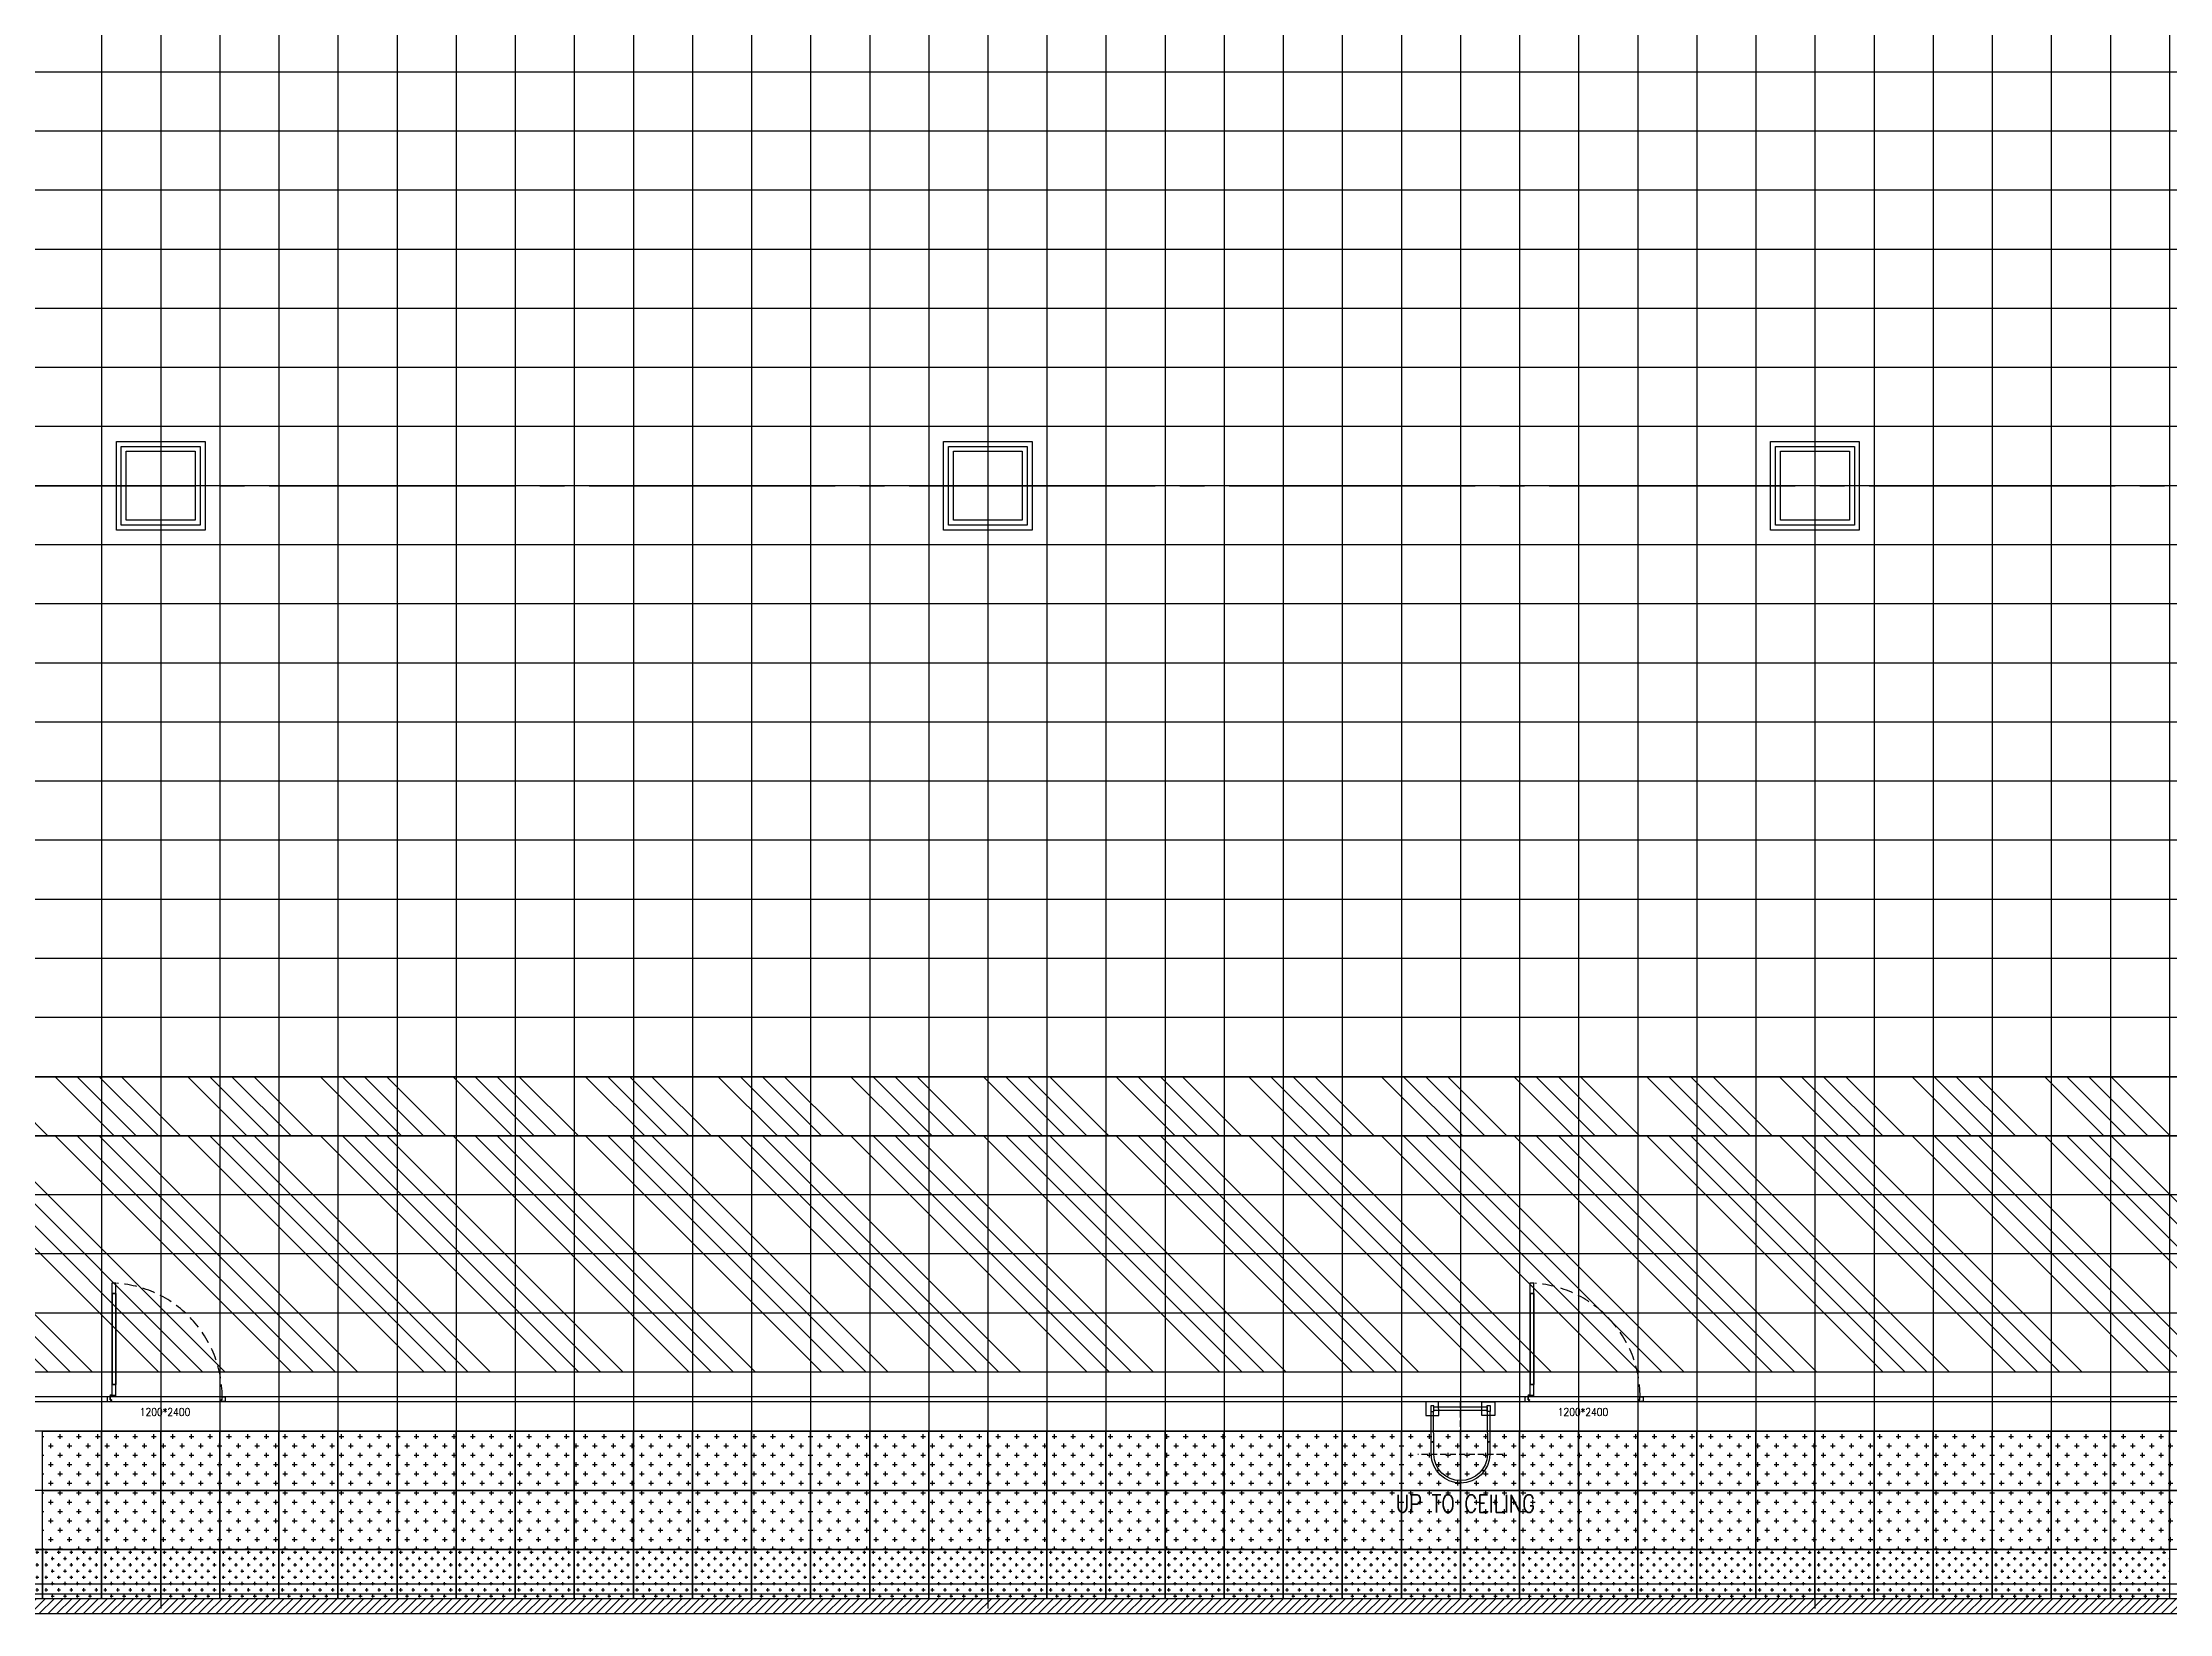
# Model space of a CAD drawing. Header units: millimetres. Extents: x -960 to 41501, y -1010 to 11880.
# Drawn here: x 19200 to 21360, y 1855 to 3450 of the extents above; entities that cross this region are included whole.
import ezdxf
from ezdxf.enums import TextEntityAlignment as Align

# ---------------------------------------------------------------- set-up
doc = ezdxf.new("R2010")
doc.units = ezdxf.units.MM
doc.header["$LTSCALE"] = 100
for name, pattern in [('188K-SM-03-F10-ARCH-PA-Y2257103$0$18P6-SM-03-C40-ARCH-PA-Y2211058$0$DASHED', [19.05, 12.7, -6.35]), ('188K-SM-03-F10-ARCH-PA-Y2257103$0$AP5A-SM-03-F20-ARCH-PA-Y2230801+Y2230803$0$ALL-PA-TXT-Y2221201$0$DASHED', [19.05, 12.7, -6.35]), ('X-S-FAB-L10$0$COL-CEN-LIN', [3.25, 2.5, -0.25, 0.25, -0.25])]:
    doc.linetypes.add(name, pattern=pattern)
for name, color, linetype in [('0-XREF', 7, 'Continuous'), ('188K-SM-03-F10-ARCH-PA-Y2257103$0$K-0-TXT-高度', 53, 'Continuous'), ('188K-SM-03-F10-ARCH-PA-Y2257103$0$K-Door', 53, 'Continuous'), ('188K-SM-03-F10-ARCH-PA-Y2257103$0$K-P-LAD-420', 53, 'Continuous'), ('188K-SM-03-F10-ARCH-PA-Y2257103$0$K-P1S-4.2-單抗', 53, 'Continuous'), ('188K-SM-03-F10-ARCH-PA-Y2257103$0$K-岩棉 2hr 7.5-非抗', 53, 'Continuous'), ('188K-SM-03-F10-ARCH-RF-Y2257103$0$K-RF-0.55', 191, 'Continuous'), ('188K-SM-03-F10-ARCH-RF-Y2257103$0$K-RF-0.55-AREA', 6, 'Continuous'), ('188K-SM-03-F10-ARCH-RF-Y2257103$0$K-RF-動線-1500', 5, 'Continuous'), ('188K-SM-03-F10-ARCH-RF-Y2257103$0$K-RF-動線-1500-預降', 14, 'Continuous'), ('188K-SM-03-F10-ARCH-RF-Y2257103$0$K-格柵-不定尺', 80, 'Continuous'), ('188K-SM-03-F10-ARCH-RF-Y2257103$0$K-格柵-整', 30, 'Continuous'), ('X-S-FAB-L10$0$0-DIM-TXT', 8, 'Continuous'), ('X-S-FAB-L10$0$BLOCK', 8, 'Continuous'), ('X-S-FAB-L10$0$CCL', 8, 'X-S-FAB-L10$0$COL-CEN-LIN'), ('X-S-FAB-L10$0$COL-S', 8, 'Continuous'), ('X-S-FAB-L10$0$WALL_188K_IN', 8, 'Continuous')]:
    doc.layers.add(name, color=color, linetype=linetype)
doc.styles.add('188K-SM-03-F10-ARCH-PA-Y2257103$0$18P2-XFDP10$0$AA-TXT', font='simplex.shx', dxfattribs={"width": 0.8, "bigfont": 'chineset.shx'})
doc.styles.add('188K-SM-03-F10-ARCH-PA-Y2257103$0$AP5A-SM-03-F20-ARCH-PA-Y2230801+Y2230803$0$ALL-PA-TXT-Y2221201$0$Standard', font='txt.shx', dxfattribs={"bigfont": 'chineset.shx'})
doc.styles.add('X-S-FAB-L10$0$CHINA', font='simplex.shx', dxfattribs={"width": 0.75, "bigfont": 'chineset.shx'})
doc.styles.add('X-S-FAB-L10$0$Standard', font='', dxfattribs={"width": 0.8})
doc.styles.add('X-S-FAB-L10$0$TG_NOTE_TEXT', font='simplex.shx', dxfattribs={"width": 0.75, "bigfont": 'chineset.shx'})
doc.styles.get('X-S-FAB-L10$0$Standard').set_extended_font_data('Microsoft JhengHei')

# ---------------------------------------------------------------- blocks, each defined once
blk = doc.blocks.new('X-S-FAB-L10$0$FAB2-L05')
at = {"layer": 'X-S-FAB-L10$0$CCL'}
for p, q in [((-6840, 11005), (-6840, 0)), ((-6000, 11005), (-6000, 0)), ((-5160, 11005), (-5160, 0)), ((-26880, 3720), (1210, 3720))]:
    blk.add_line(p, q, dxfattribs=at)
at = {"layer": 'X-S-FAB-L10$0$COL-S'}
for points in [[(-6875, 3755), (-6805, 3755), (-6805, 3685), (-6875, 3685)], [(-6035, 3755), (-5965, 3755), (-5965, 3685), (-6035, 3685)], [(-5195, 3755), (-5125, 3755), (-5125, 3685), (-5195, 3685)]]:
    blk.add_lwpolyline(points, close=True, dxfattribs=at)
blk = doc.blocks.new('X-S-FAB-L10')
at = {"layer": 'X-S-FAB-L10$0$WALL_188K_IN'}
h = blk.add_hatch(dxfattribs=at)
h.set_pattern_fill('LINE', color=256, scale=2, angle=45)
h.set_pattern_definition([(45, (24216.6165, 1855), (-4.490128, 4.490128), [])])
h.paths.add_polyline_path([(17075, 1855), (24315, 1855), (24315, 1870), (17075, 1870)])
at = {"layer": 'X-S-FAB-L10$0$COL-S'}
for p, q in [((19285, 3035), (19355, 3035)), ((19285, 2965), (19285, 3035)), ((19355, 3035), (19355, 2965)), ((20125, 3035), (20195, 3035)), ((20125, 2965), (20125, 3035)), ((20195, 3035), (20195, 2965)), ((20965, 3035), (21035, 3035)), ((20965, 2965), (20965, 3035)), ((21035, 3035), (21035, 2965)), ((19355, 2965), (19285, 2965)), ((20195, 2965), (20125, 2965)), ((21035, 2965), (20965, 2965))]:
    blk.add_line(p, q, dxfattribs=at)
at = {"layer": 'X-S-FAB-L10$0$WALL_188K_IN'}
blk.add_lwpolyline([(17075, 1855), (24315, 1855), (24315, 1870), (17075, 1870)], close=True, dxfattribs=at)
at = {"layer": 'X-S-FAB-L10$0$BLOCK'}
blk.add_blockref('X-S-FAB-L10$0$FAB2-L05', (26160, -720), dxfattribs=at)
at = {"style": 'X-S-FAB-L10$0$TG_NOTE_TEXT', "width": 0.5, "flags": 1}
for p in [(7463.3, 9020), (18268.3, 8649), (11197.8, 4800.2), (16485.8, 4800.2), (25420.3, 2635), (13360, 320, 0), (7463.3, -33.3)]:
    blk.add_attdef('WH', text='', height=20, dxfattribs=at).set_placement(p, align=Align.BOTTOM_LEFT)
at = {"width": 0.5}
for style, p in [('X-S-FAB-L10$0$TG_NOTE_TEXT', (7585, 9020)), ('X-S-FAB-L10$0$TG_NOTE_TEXT', (18390, 8649)), ('X-S-FAB-L10$0$TG_NOTE_TEXT', (11117.5, 4813.5)), ('X-S-FAB-L10$0$TG_NOTE_TEXT', (16607.5, 4813.5)), ('X-S-FAB-L10$0$TG_NOTE_TEXT', (25350, 2635)), ('X-S-FAB-L10$0$Standard', (13129.4, 325, 0)), ('X-S-FAB-L10$0$TG_NOTE_TEXT', (7585, -20))]:
    blk.add_attdef('DESC', text='', height=10, dxfattribs=dict(at, style=style)).set_placement(p, align=Align.BOTTOM_LEFT)
for tag, style, p in [('TYPE', 'X-S-FAB-L10$0$TG_NOTE_TEXT', (7619.3, 9020)), ('NO', 'X-S-FAB-L10$0$TG_NOTE_TEXT', (7650.1, 9020)), ('TYPE', 'X-S-FAB-L10$0$TG_NOTE_TEXT', (18424.2, 8649)), ('NO', 'X-S-FAB-L10$0$TG_NOTE_TEXT', (18455, 8649)), ('NO', 'X-S-FAB-L10$0$TG_NOTE_TEXT', (11088.6, 4813.5)), ('TYPE', 'X-S-FAB-L10$0$TG_NOTE_TEXT', (11151.8, 4813.5)), ('TYPE', 'X-S-FAB-L10$0$TG_NOTE_TEXT', (16641.8, 4813.5)), ('NO', 'X-S-FAB-L10$0$TG_NOTE_TEXT', (16672.6, 4813.5)), ('NO', 'X-S-FAB-L10$0$TG_NOTE_TEXT', (25313, 2635)), ('TYPE', 'X-S-FAB-L10$0$TG_NOTE_TEXT', (25350, 2635)), ('NO', 'X-S-FAB-L10$0$Standard', (13100, 320, 0)), ('TYPE', 'X-S-FAB-L10$0$Standard', (13129.4, 320, 0)), ('TYPE', 'X-S-FAB-L10$0$TG_NOTE_TEXT', (7619.3, -20)), ('NO', 'X-S-FAB-L10$0$TG_NOTE_TEXT', (7650.1, -20))]:
    blk.add_attdef(tag, text='', height=10, dxfattribs=dict(at, style=style)).set_placement(p, align=Align.BOTTOM_RIGHT)
at = {"style": 'X-S-FAB-L10$0$TG_NOTE_TEXT', "width": 0.5, "flags": 1}
for rotation, p in [(180, (43, 7480)), (180, (943, 7480)), (90, (24310, 3717.8)), (270, (17080, 1711.7))]:
    blk.add_attdef('WH', text='', height=20, rotation=rotation, dxfattribs=at).set_placement(p, align=Align.BOTTOM_LEFT)
at = {"width": 0.5}
for rotation, style, p in [(180, 'X-S-FAB-L10$0$Standard', (317.6, 7480)), (180, 'X-S-FAB-L10$0$Standard', (1217.6, 7480)), (90, 'X-S-FAB-L10$0$TG_NOTE_TEXT', (24310, 3647.5)), (270, 'X-S-FAB-L10$0$TG_NOTE_TEXT', (17080, 1605))]:
    blk.add_attdef('DESC', text='', height=10, rotation=rotation, dxfattribs=dict(at, style=style)).set_placement(p, align=Align.BOTTOM_LEFT)
for tag, rotation, style, p in [('TYPE', 180, 'X-S-FAB-L10$0$Standard', (317.6, 7480)), ('NO', 180, 'X-S-FAB-L10$0$Standard', (347, 7480)), ('TYPE', 180, 'X-S-FAB-L10$0$Standard', (1217.6, 7480)), ('NO', 180, 'X-S-FAB-L10$0$Standard', (1247, 7480)), ('TYPE', 90, 'X-S-FAB-L10$0$TG_NOTE_TEXT', (24310, 3647.5)), ('NO', 90, 'X-S-FAB-L10$0$TG_NOTE_TEXT', (24310, 3610.5)), ('TYPE', 270, 'X-S-FAB-L10$0$TG_NOTE_TEXT', (17080, 1605)), ('NO', 270, 'X-S-FAB-L10$0$TG_NOTE_TEXT', (17080, 1573))]:
    blk.add_attdef(tag, text='', height=10, rotation=rotation, dxfattribs=dict(at, style=style)).set_placement(p, align=Align.BOTTOM_RIGHT)
at = {"layer": 'X-S-FAB-L10$0$0-DIM-TXT', "style": 'X-S-FAB-L10$0$CHINA', "width": 0.75}
for p in [(667.4, 7855.1, -2689.4), (22627.4, 6728.8), (25644.7, 6728.8), (24778.8, 5569.1), (1118.3, 4980), (417.8, 4594.6), (23874.8, 4355), (22927.4, 4330.1), (23749.9, 3901.4), (417.8, 3765.2), (1118.3, 3730), (417.8, 3115.8), (536.9, 2227.8), (16909, 1782.7), (888.4, 880.5), (16977.4, 750), (18878.8, 750), (25641.2, 553.2), (21364, 526.9)]:
    blk.add_attdef('HIG', text='', height=80, dxfattribs=at).set_placement(p, align=Align.MIDDLE_LEFT)
blk = doc.blocks.new('188K-SM-03-F10-ARCH-RF-Y2257103$0$格柵-60x60')
h = blk.add_hatch()
h.set_pattern_fill('CROSS', color=256, scale=1.5)
h.set_pattern_definition([(0, (-67309.572, -18158.226), (9.525, 9.525), [4.7625, -14.2875]), (90, (-67307.191, -18160.607), (-9.525, 9.525), [4.7625, -14.2875])])
h.paths.add_polyline_path([(0, 60), (60, 60), (60, 0), (0, 0)])
blk.add_lwpolyline([(0, 60), (60, 60), (60, 0), (0, 0)], close=True)
blk = doc.blocks.new('188K-SM-03-F10-ARCH-RF-Y2257103')
at = {"layer": '188K-SM-03-F10-ARCH-RF-Y2257103$0$K-RF-動線-1500'}
h = blk.add_hatch(dxfattribs=at)
h.set_pattern_fill('ANSI34', color=256, scale=5, angle=90)
h.paths.add_polyline_path([(23160, 2100), (16740.2, 2100), (16740.2, 2340), (23160, 2340)])
at = {"layer": '188K-SM-03-F10-ARCH-RF-Y2257103$0$K-RF-動線-1500-預降'}
h = blk.add_hatch(dxfattribs=at)
h.set_pattern_fill('ANSI34', color=256, scale=5, angle=90)
h.set_pattern_definition([(135, (60, 0), (-67.35192, -67.35192), []), (135, (60, 22.45), (-67.35192, -67.35192), []), (135, (60, 44.9), (-67.35192, -67.35192), []), (135, (60, 67.35), (-67.35192, -67.35192), [])])
h.paths.add_polyline_path([(23160, 2340), (16440, 2340), (16440, 2400), (23160, 2400)])
at = {"layer": '188K-SM-03-F10-ARCH-RF-Y2257103$0$K-格柵-不定尺'}
h = blk.add_hatch(dxfattribs=at)
h.set_pattern_fill('CROSS', color=256)
h.set_pattern_definition([(0, (17015.003, -7030.0395), (6.35, 6.35), [3.175, -9.525]), (90, (17016.5905, -7031.627), (-6.35, 6.35), [3.175, -9.525])])
h.paths.add_polyline_path([(19140, 1920), (19200, 1920), (19200, 1870), (19140, 1870)])
h = blk.add_hatch(dxfattribs=at)
h.set_pattern_fill('CROSS', color=256)
h.set_pattern_definition([(0, (17075.003, -7030.0495), (6.35, 6.35), [3.175, -9.525]), (90, (17076.591, -7031.637), (-6.35, 6.35), [3.175, -9.525])])
h.paths.add_polyline_path([(19200, 1920), (19260, 1920), (19260, 1870), (19200, 1870)])
h = blk.add_hatch(dxfattribs=at)
h.set_pattern_fill('CROSS', color=256)
h.set_pattern_definition([(0, (17135.003, -7030.0495), (6.35, 6.35), [3.175, -9.525]), (90, (17136.591, -7031.637), (-6.35, 6.35), [3.175, -9.525])])
h.paths.add_polyline_path([(19260, 1920), (19320, 1920), (19320, 1870), (19260, 1870)])
h = blk.add_hatch(dxfattribs=at)
h.set_pattern_fill('CROSS', color=256)
h.set_pattern_definition([(0, (17195.003, -7030.0495), (6.35, 6.35), [3.175, -9.525]), (90, (17196.591, -7031.637), (-6.35, 6.35), [3.175, -9.525])])
h.paths.add_polyline_path([(19320, 1920), (19380, 1920), (19380, 1870), (19320, 1870)])
h = blk.add_hatch(dxfattribs=at)
h.set_pattern_fill('CROSS', color=256)
h.set_pattern_definition([(0, (17255.003, -7030.0495), (6.35, 6.35), [3.175, -9.525]), (90, (17256.591, -7031.637), (-6.35, 6.35), [3.175, -9.525])])
h.paths.add_polyline_path([(19380, 1920), (19440, 1920), (19440, 1870), (19380, 1870)])
h = blk.add_hatch(dxfattribs=at)
h.set_pattern_fill('CROSS', color=256)
h.set_pattern_definition([(0, (17315.0036, -7030.0595), (6.35, 6.35), [3.175, -9.525]), (90, (17316.591, -7031.647), (-6.35, 6.35), [3.175, -9.525])])
h.paths.add_polyline_path([(19440, 1919.9), (19500, 1919.9), (19500, 1870), (19440, 1870)])
h = blk.add_hatch(dxfattribs=at)
h.set_pattern_fill('CROSS', color=256)
h.set_pattern_definition([(0, (17375.0036, -7030.0595), (6.35, 6.35), [3.175, -9.525]), (90, (17376.591, -7031.647), (-6.35, 6.35), [3.175, -9.525])])
h.paths.add_polyline_path([(19500, 1919.9), (19560, 1919.9), (19560, 1870), (19500, 1870)])
h = blk.add_hatch(dxfattribs=at)
h.set_pattern_fill('CROSS', color=256)
h.set_pattern_definition([(0, (17435.0036, -7030.0595), (6.35, 6.35), [3.175, -9.525]), (90, (17436.591, -7031.647), (-6.35, 6.35), [3.175, -9.525])])
h.paths.add_polyline_path([(19560, 1919.9), (19620, 1919.9), (19620, 1870), (19560, 1870)])
h = blk.add_hatch(dxfattribs=at)
h.set_pattern_fill('CROSS', color=256)
h.set_pattern_definition([(0, (17495.0036, -7030.0595), (6.35, 6.35), [3.175, -9.525]), (90, (17496.591, -7031.647), (-6.35, 6.35), [3.175, -9.525])])
h.paths.add_polyline_path([(19620, 1919.9), (19680, 1919.9), (19680, 1870), (19620, 1870)])
h = blk.add_hatch(dxfattribs=at)
h.set_pattern_fill('CROSS', color=256)
h.set_pattern_definition([(0, (17555, -7030.0595), (6.35, 6.35), [3.175, -9.525]), (90, (17556.5876, -7031.647), (-6.35, 6.35), [3.175, -9.525])])
h.paths.add_polyline_path([(19680, 1919.9), (19740, 1919.9), (19740, 1870), (19680, 1870)])
h = blk.add_hatch(dxfattribs=at)
h.set_pattern_fill('CROSS', color=256)
h.set_pattern_definition([(0, (17615, -7030.0595), (6.35, 6.35), [3.175, -9.525]), (90, (17616.5876, -7031.647), (-6.35, 6.35), [3.175, -9.525])])
h.paths.add_polyline_path([(19740, 1919.9), (19800, 1919.9), (19800, 1870), (19740, 1870)])
h = blk.add_hatch(dxfattribs=at)
h.set_pattern_fill('CROSS', color=256)
h.set_pattern_definition([(0, (17675, -7030.0595), (6.35, 6.35), [3.175, -9.525]), (90, (17676.5876, -7031.647), (-6.35, 6.35), [3.175, -9.525])])
h.paths.add_polyline_path([(19800, 1919.9), (19860, 1919.9), (19860, 1870), (19800, 1870)])
h = blk.add_hatch(dxfattribs=at)
h.set_pattern_fill('CROSS', color=256)
h.set_pattern_definition([(0, (17735, -7030.0595), (6.35, 6.35), [3.175, -9.525]), (90, (17736.5876, -7031.647), (-6.35, 6.35), [3.175, -9.525])])
h.paths.add_polyline_path([(19860, 1919.9), (19920, 1919.9), (19920, 1870), (19860, 1870)])
h = blk.add_hatch(dxfattribs=at)
h.set_pattern_fill('CROSS', color=256)
h.set_pattern_definition([(0, (17795.0004, -7030.0695), (6.35, 6.35), [3.175, -9.525]), (90, (17796.588, -7031.657), (-6.35, 6.35), [3.175, -9.525])])
h.paths.add_polyline_path([(19920, 1919.9), (19980, 1919.9), (19980, 1869.9), (19920, 1869.9)])
h = blk.add_hatch(dxfattribs=at)
h.set_pattern_fill('CROSS', color=256)
h.set_pattern_definition([(0, (17855.0004, -7030.0695), (6.35, 6.35), [3.175, -9.525]), (90, (17856.588, -7031.657), (-6.35, 6.35), [3.175, -9.525])])
h.paths.add_polyline_path([(19980, 1919.9), (20040, 1919.9), (20040, 1869.9), (19980, 1869.9)])
h = blk.add_hatch(dxfattribs=at)
h.set_pattern_fill('CROSS', color=256)
h.set_pattern_definition([(0, (17915.0004, -7030.0695), (6.35, 6.35), [3.175, -9.525]), (90, (17916.588, -7031.657), (-6.35, 6.35), [3.175, -9.525])])
h.paths.add_polyline_path([(20040, 1919.9), (20100, 1919.9), (20100, 1869.9), (20040, 1869.9)])
h = blk.add_hatch(dxfattribs=at)
h.set_pattern_fill('CROSS', color=256)
h.set_pattern_definition([(0, (17975.0004, -7030.0695), (6.35, 6.35), [3.175, -9.525]), (90, (17976.588, -7031.657), (-6.35, 6.35), [3.175, -9.525])])
h.paths.add_polyline_path([(20100, 1919.9), (20160, 1919.9), (20160, 1869.9), (20100, 1869.9)])
h = blk.add_hatch(dxfattribs=at)
h.set_pattern_fill('CROSS', color=256)
h.set_pattern_definition([(0, (18035.001, -7030.0794), (6.35, 6.35), [3.175, -9.525]), (90, (18036.588, -7031.667), (-6.35, 6.35), [3.175, -9.525])])
h.paths.add_polyline_path([(20160, 1919.9), (20220, 1919.9), (20220, 1869.9), (20160, 1869.9)])
h = blk.add_hatch(dxfattribs=at)
h.set_pattern_fill('CROSS', color=256)
h.set_pattern_definition([(0, (18095.001, -7030.0794), (6.35, 6.35), [3.175, -9.525]), (90, (18096.588, -7031.667), (-6.35, 6.35), [3.175, -9.525])])
h.paths.add_polyline_path([(20220, 1919.9), (20280, 1919.9), (20280, 1869.9), (20220, 1869.9)])
h = blk.add_hatch(dxfattribs=at)
h.set_pattern_fill('CROSS', color=256)
h.set_pattern_definition([(0, (18155.001, -7030.0794), (6.35, 6.35), [3.175, -9.525]), (90, (18156.588, -7031.667), (-6.35, 6.35), [3.175, -9.525])])
h.paths.add_polyline_path([(20280, 1919.9), (20340, 1919.9), (20340, 1869.9), (20280, 1869.9)])
h = blk.add_hatch(dxfattribs=at)
h.set_pattern_fill('CROSS', color=256)
h.set_pattern_definition([(0, (18215.001, -7030.0794), (6.35, 6.35), [3.175, -9.525]), (90, (18216.588, -7031.667), (-6.35, 6.35), [3.175, -9.525])])
h.paths.add_polyline_path([(20340, 1919.9), (20400, 1919.9), (20400, 1869.9), (20340, 1869.9)])
h = blk.add_hatch(dxfattribs=at)
h.set_pattern_fill('CROSS', color=256)
h.set_pattern_definition([(0, (18275.001, -7030.0894), (6.35, 6.35), [3.175, -9.525]), (90, (18276.5885, -7031.677), (-6.35, 6.35), [3.175, -9.525])])
h.paths.add_polyline_path([(20400, 1919.9), (20460, 1919.9), (20460, 1869.9), (20400, 1869.9)])
h = blk.add_hatch(dxfattribs=at)
h.set_pattern_fill('CROSS', color=256)
h.set_pattern_definition([(0, (18335.001, -7030.0894), (6.35, 6.35), [3.175, -9.525]), (90, (18336.5885, -7031.677), (-6.35, 6.35), [3.175, -9.525])])
h.paths.add_polyline_path([(20460, 1919.9), (20520, 1919.9), (20520, 1869.9), (20460, 1869.9)])
h = blk.add_hatch(dxfattribs=at)
h.set_pattern_fill('CROSS', color=256)
h.set_pattern_definition([(0, (18395.001, -7030.0894), (6.35, 6.35), [3.175, -9.525]), (90, (18396.5885, -7031.677), (-6.35, 6.35), [3.175, -9.525])])
h.paths.add_polyline_path([(20520, 1919.9), (20580, 1919.9), (20580, 1869.9), (20520, 1869.9)])
h = blk.add_hatch(dxfattribs=at)
h.set_pattern_fill('CROSS', color=256)
h.set_pattern_definition([(0, (18455.001, -7030.0894), (6.35, 6.35), [3.175, -9.525]), (90, (18456.5885, -7031.677), (-6.35, 6.35), [3.175, -9.525])])
h.paths.add_polyline_path([(20580, 1919.9), (20640, 1919.9), (20640, 1869.9), (20580, 1869.9)])
h = blk.add_hatch(dxfattribs=at)
h.set_pattern_fill('CROSS', color=256)
h.set_pattern_definition([(0, (18515.001, -7030.0994), (6.35, 6.35), [3.175, -9.525]), (90, (18516.589, -7031.687), (-6.35, 6.35), [3.175, -9.525])])
h.paths.add_polyline_path([(20640, 1919.9), (20700, 1919.9), (20700, 1869.9), (20640, 1869.9)])
h = blk.add_hatch(dxfattribs=at)
h.set_pattern_fill('CROSS', color=256)
h.set_pattern_definition([(0, (18575.001, -7030.0994), (6.35, 6.35), [3.175, -9.525]), (90, (18576.589, -7031.687), (-6.35, 6.35), [3.175, -9.525])])
h.paths.add_polyline_path([(20700, 1919.9), (20760, 1919.9), (20760, 1869.9), (20700, 1869.9)])
h = blk.add_hatch(dxfattribs=at)
h.set_pattern_fill('CROSS', color=256)
h.set_pattern_definition([(0, (18635.001, -7030.0994), (6.35, 6.35), [3.175, -9.525]), (90, (18636.589, -7031.687), (-6.35, 6.35), [3.175, -9.525])])
h.paths.add_polyline_path([(20760, 1919.9), (20820, 1919.9), (20820, 1869.9), (20760, 1869.9)])
h = blk.add_hatch(dxfattribs=at)
h.set_pattern_fill('CROSS', color=256)
h.set_pattern_definition([(0, (18695.001, -7030.0994), (6.35, 6.35), [3.175, -9.525]), (90, (18696.589, -7031.687), (-6.35, 6.35), [3.175, -9.525])])
h.paths.add_polyline_path([(20820, 1919.9), (20880, 1919.9), (20880, 1869.9), (20820, 1869.9)])
h = blk.add_hatch(dxfattribs=at)
h.set_pattern_fill('CROSS', color=256)
h.set_pattern_definition([(0, (18755.0016, -7030.1094), (6.35, 6.35), [3.175, -9.525]), (90, (18756.589, -7031.697), (-6.35, 6.35), [3.175, -9.525])])
h.paths.add_polyline_path([(20880, 1919.9), (20940, 1919.9), (20940, 1869.9), (20880, 1869.9)])
h = blk.add_hatch(dxfattribs=at)
h.set_pattern_fill('CROSS', color=256)
h.set_pattern_definition([(0, (18815.0016, -7030.1094), (6.35, 6.35), [3.175, -9.525]), (90, (18816.589, -7031.697), (-6.35, 6.35), [3.175, -9.525])])
h.paths.add_polyline_path([(20940, 1919.9), (21000, 1919.9), (21000, 1869.9), (20940, 1869.9)])
h = blk.add_hatch(dxfattribs=at)
h.set_pattern_fill('CROSS', color=256)
h.set_pattern_definition([(0, (18875.0016, -7030.1094), (6.35, 6.35), [3.175, -9.525]), (90, (18876.589, -7031.697), (-6.35, 6.35), [3.175, -9.525])])
h.paths.add_polyline_path([(21000, 1919.9), (21060, 1919.9), (21060, 1869.9), (21000, 1869.9)])
h = blk.add_hatch(dxfattribs=at)
h.set_pattern_fill('CROSS', color=256)
h.set_pattern_definition([(0, (18935.0016, -7030.1094), (6.35, 6.35), [3.175, -9.525]), (90, (18936.589, -7031.697), (-6.35, 6.35), [3.175, -9.525])])
h.paths.add_polyline_path([(21060, 1919.9), (21120, 1919.9), (21120, 1869.9), (21060, 1869.9)])
h = blk.add_hatch(dxfattribs=at)
h.set_pattern_fill('CROSS', color=256)
h.set_pattern_definition([(0, (18995.002, -7030.1194), (6.35, 6.35), [3.175, -9.525]), (90, (18996.5894, -7031.707), (-6.35, 6.35), [3.175, -9.525])])
h.paths.add_polyline_path([(21120, 1919.9), (21180, 1919.9), (21180, 1869.9), (21120, 1869.9)])
h = blk.add_hatch(dxfattribs=at)
h.set_pattern_fill('CROSS', color=256)
h.set_pattern_definition([(0, (19055.002, -7030.1194), (6.35, 6.35), [3.175, -9.525]), (90, (19056.5894, -7031.707), (-6.35, 6.35), [3.175, -9.525])])
h.paths.add_polyline_path([(21180, 1919.9), (21240, 1919.9), (21240, 1869.9), (21180, 1869.9)])
h = blk.add_hatch(dxfattribs=at)
h.set_pattern_fill('CROSS', color=256)
h.set_pattern_definition([(0, (19115.002, -7030.1194), (6.35, 6.35), [3.175, -9.525]), (90, (19116.5894, -7031.707), (-6.35, 6.35), [3.175, -9.525])])
h.paths.add_polyline_path([(21240, 1919.9), (21300, 1919.9), (21300, 1869.9), (21240, 1869.9)])
h = blk.add_hatch(dxfattribs=at)
h.set_pattern_fill('CROSS', color=256)
h.set_pattern_definition([(0, (19175.002, -7030.1194), (6.35, 6.35), [3.175, -9.525]), (90, (19176.5894, -7031.707), (-6.35, 6.35), [3.175, -9.525])])
h.paths.add_polyline_path([(21300, 1919.9), (21360, 1919.9), (21360, 1869.9), (21300, 1869.9)])
at = {"layer": '188K-SM-03-F10-ARCH-RF-Y2257103$0$K-RF-0.55'}
for p, q in [((19260, 8595), (19260, 1870)), ((19320, 8595), (19320, 1870)), ((19380, 7320), (19380, 1870)), ((19440, 7320), (19440, 1870)), ((19500, 7320), (19500, 1870)), ((19560, 7320), (19560, 1870)), ((19620, 7320), (19620, 1870)), ((19680, 7320), (19680, 1870)), ((19740, 7320), (19740, 1870)), ((19800, 7320), (19800, 1870)), ((19860, 7320), (19860, 1870)), ((19920, 7320), (19920, 1870)), ((19980, 7320), (19980, 1870)), ((20040, 7320), (20040, 1870)), ((20100, 7320), (20100, 1870)), ((20160, 7320), (20160, 1870)), ((20220, 7320), (20220, 1870)), ((20280, 7320), (20280, 1870)), ((20340, 7320), (20340, 1870)), ((20400, 7320), (20400, 1870)), ((20460, 7320), (20460, 1870)), ((20520, 7320), (20520, 1870)), ((20580, 7320), (20580, 1870)), ((20640, 7320), (20640, 1870)), ((20700, 7320), (20700, 1870)), ((20760, 7320), (20760, 1870)), ((20820, 7320), (20820, 1870)), ((20880, 7320), (20880, 1870)), ((20940, 7320), (20940, 1870)), ((21000, 7320), (21000, 1870)), ((21060, 7320), (21060, 1870)), ((21120, 7320), (21120, 1870)), ((21180, 7320), (21180, 1870)), ((21240, 7320), (21240, 1870)), ((21300, 7320), (21300, 1870)), ((21360, 5955), (21360, 1870)), ((24315, 3420), (1845, 3420)), ((24315, 3360), (1845, 3360)), ((24315, 3300), (1845, 3300)), ((24315, 3240), (1845, 3240)), ((24315, 3180), (1845, 3180)), ((24315, 3120), (1845, 3120)), ((24315, 3060), (1845, 3060)), ((24315, 3000), (1845, 3000)), ((24315, 2940), (1845, 2940)), ((24315, 2880), (1845, 2880)), ((24315, 2820), (1845, 2820)), ((24315, 2760), (1845, 2760)), ((24315, 2700), (1845, 2700)), ((24315, 2640), (1845, 2640)), ((24315, 2580), (1845, 2580)), ((24315, 2520), (1845, 2520)), ((24315, 2460), (1845, 2460)), ((24315, 2400), (1845, 2400)), ((24315, 2340), (1845, 2340)), ((24315, 2280), (1845, 2280)), ((24315, 2220), (1845, 2220)), ((24315, 2160), (1845, 2160)), ((24315, 2100), (1845, 2100)), ((24315, 2040), (17090, 2040)), ((24315, 1980), (17090, 1980)), ((24315, 1920), (17090, 1920))]:
    blk.add_line(p, q, dxfattribs=at)
at = {"layer": '188K-SM-03-F10-ARCH-RF-Y2257103$0$K-RF-0.55-AREA', "elevation": 0}
blk.add_lwpolyline([(19320, 8595), (19320, 7535), (19285, 7535), (19285, 7465), (19320, 7465), (19320, 7320), (21349.5, 7320), (21349.5, 5955), (24315, 5955), (24315, 5565), (23575, 5565), (23575, 5017.5), (23505, 5017.5), (23505, 4535), (23485, 4535), (23485, 3587.5), (24315, 3587.5), (24315, 1870), (17090, 1870), (17090, 2075), (16750, 2075)], dxfattribs=at)
at = {"layer": '188K-SM-03-F10-ARCH-RF-Y2257103$0$K-RF-0.55-AREA'}
for points in [[(19285, 3035), (19355, 3035), (19355, 2965), (19285, 2965)], [(20125, 3035), (20195, 3035), (20195, 2965), (20125, 2965)], [(20965, 3035), (21035, 3035), (21035, 2965), (20965, 2965)]]:
    blk.add_lwpolyline(points, close=True, dxfattribs=at)
at = {"layer": '188K-SM-03-F10-ARCH-RF-Y2257103$0$K-RF-動線-1500'}
blk.add_lwpolyline([(23160, 2100), (16740.2, 2100), (16740.2, 2340), (23160, 2340)], close=True, dxfattribs=at)
at = {"layer": '188K-SM-03-F10-ARCH-RF-Y2257103$0$K-RF-動線-1500-預降'}
blk.add_lwpolyline([(23160, 2340), (16440, 2340), (16440, 2400), (23160, 2400)], close=True, dxfattribs=at)
at = {"layer": '188K-SM-03-F10-ARCH-RF-Y2257103$0$K-格柵-不定尺'}
for points in [[(19140, 1920), (19200, 1920), (19200, 1870), (19140, 1870)], [(19200, 1920), (19260, 1920), (19260, 1870), (19200, 1870)], [(19260, 1920), (19320, 1920), (19320, 1870), (19260, 1870)], [(19320, 1920), (19380, 1920), (19380, 1870), (19320, 1870)], [(19380, 1920), (19440, 1920), (19440, 1870), (19380, 1870)], [(19440, 1919.9), (19500, 1919.9), (19500, 1870), (19440, 1870)], [(19500, 1919.9), (19560, 1919.9), (19560, 1870), (19500, 1870)], [(19560, 1919.9), (19620, 1919.9), (19620, 1870), (19560, 1870)], [(19620, 1919.9), (19680, 1919.9), (19680, 1870), (19620, 1870)], [(19680, 1919.9), (19740, 1919.9), (19740, 1870), (19680, 1870)], [(19740, 1919.9), (19800, 1919.9), (19800, 1870), (19740, 1870)], [(19800, 1919.9), (19860, 1919.9), (19860, 1870), (19800, 1870)], [(19860, 1919.9), (19920, 1919.9), (19920, 1870), (19860, 1870)], [(19920, 1919.9), (19980, 1919.9), (19980, 1869.9), (19920, 1869.9)], [(19980, 1919.9), (20040, 1919.9), (20040, 1869.9), (19980, 1869.9)], [(20040, 1919.9), (20100, 1919.9), (20100, 1869.9), (20040, 1869.9)], [(20100, 1919.9), (20160, 1919.9), (20160, 1869.9), (20100, 1869.9)], [(20160, 1919.9), (20220, 1919.9), (20220, 1869.9), (20160, 1869.9)], [(20220, 1919.9), (20280, 1919.9), (20280, 1869.9), (20220, 1869.9)], [(20280, 1919.9), (20340, 1919.9), (20340, 1869.9), (20280, 1869.9)], [(20340, 1919.9), (20400, 1919.9), (20400, 1869.9), (20340, 1869.9)], [(20400, 1919.9), (20460, 1919.9), (20460, 1869.9), (20400, 1869.9)], [(20460, 1919.9), (20520, 1919.9), (20520, 1869.9), (20460, 1869.9)], [(20520, 1919.9), (20580, 1919.9), (20580, 1869.9), (20520, 1869.9)], [(20580, 1919.9), (20640, 1919.9), (20640, 1869.9), (20580, 1869.9)], [(20640, 1919.9), (20700, 1919.9), (20700, 1869.9), (20640, 1869.9)], [(20700, 1919.9), (20760, 1919.9), (20760, 1869.9), (20700, 1869.9)], [(20760, 1919.9), (20820, 1919.9), (20820, 1869.9), (20760, 1869.9)], [(20820, 1919.9), (20880, 1919.9), (20880, 1869.9), (20820, 1869.9)], [(20880, 1919.9), (20940, 1919.9), (20940, 1869.9), (20880, 1869.9)], [(20940, 1919.9), (21000, 1919.9), (21000, 1869.9), (20940, 1869.9)], [(21000, 1919.9), (21060, 1919.9), (21060, 1869.9), (21000, 1869.9)], [(21060, 1919.9), (21120, 1919.9), (21120, 1869.9), (21060, 1869.9)], [(21120, 1919.9), (21180, 1919.9), (21180, 1869.9), (21120, 1869.9)], [(21180, 1919.9), (21240, 1919.9), (21240, 1869.9), (21180, 1869.9)], [(21240, 1919.9), (21300, 1919.9), (21300, 1869.9), (21240, 1869.9)], [(21300, 1919.9), (21360, 1919.9), (21360, 1869.9), (21300, 1869.9)]]:
    blk.add_lwpolyline(points, close=True, dxfattribs=at)
at = {"layer": '188K-SM-03-F10-ARCH-RF-Y2257103$0$K-格柵-整'}
for p in [(19200, 1980), (19260, 1980), (19320, 1980), (19380, 1980), (19440, 1980), (19500, 1980), (19560, 1980), (19620, 1980), (19680, 1980), (19740, 1980), (19800, 1980), (19860, 1980), (19920, 1980), (19980, 1980), (20040, 1980), (20100, 1980), (20160, 1980), (20220, 1980), (20280, 1980), (20340, 1980), (20400, 1980), (20460, 1980), (20520, 1980), (20580, 1980), (20640, 1980), (20700, 1980), (20760, 1980), (20820, 1980), (20880, 1980), (20940, 1980), (21000, 1980), (21060, 1980), (21120, 1980), (21180, 1980), (21240, 1980), (21300, 1980), (21360, 1980), (19200, 1920), (19260, 1920), (19320, 1920), (19380, 1920), (19440, 1920), (19500, 1920), (19560, 1920), (19620, 1920), (19680, 1920), (19740, 1920), (19800, 1920), (19860, 1920), (19920, 1920), (19980, 1920), (20040, 1920), (20100, 1920), (20160, 1920), (20220, 1920), (20280, 1920), (20340, 1920), (20400, 1920), (20460, 1920), (20520, 1920), (20580, 1920), (20640, 1920), (20700, 1920), (20760, 1920), (20820, 1920), (20880, 1920), (20940, 1920), (21000, 1920), (21060, 1920), (21120, 1920), (21180, 1920), (21240, 1920), (21300, 1920), (21360, 1920)]:
    blk.add_blockref('188K-SM-03-F10-ARCH-RF-Y2257103$0$格柵-60x60', p, dxfattribs=at)
blk = doc.blocks.new('188K-SM-03-F10-ARCH-PA-Y2257103$0$LAD-1')
at = {"linetype": '188K-SM-03-F10-ARCH-PA-Y2257103$0$18P6-SM-03-C40-ARCH-PA-Y2211058$0$DASHED', "ltscale": 0.005}
for points in [[(-77.4, -42.9), (-77.4, 43.5)], [(-106.5, 0), (-23.9, 0)]]:
    blk.add_lwpolyline(points, dxfattribs=at)
for points in [[(-33.8, -29.7), (-77.4, -29.7, -0.976777), (-77.4, 29.8), (-33.8, 29.8)], [(-33.8, -27.2), (-77.4, -27.2, -0.974646), (-77.4, 27.3), (-33.8, 27.3)]]:
    blk.add_lwpolyline(points, format="xyb")
for points in [[(-23.8, 22.2), (-23.8, 35.2), (-37.8, 35.2), (-37.8, 22.2)], [(-27.8, 27), (-27.8, 30), (-33.8, 30), (-33.8, 27)], [(-28.9, 27), (-28.9, -27), (-32.7, -27), (-32.7, 27)], [(-23.9, -21.8), (-23.9, -34.8), (-37.9, -34.8), (-37.9, -21.8)], [(-27.8, -27), (-27.8, -30), (-33.8, -30), (-33.8, -27)]]:
    blk.add_lwpolyline(points, close=True)
for centre in [(-93.7, 23.2), (-64.6, 28.5), (-105.2, 0), (-93.7, -22.5), (-64.6, -28.5)]:
    blk.add_circle(centre, 0.5)
blk = doc.blocks.new('188K-SM-03-F10-ARCH-PA-Y2257103$0$單開庫板門-1200x2400)圓型拉環鎖+輔助鎖)')
at = {"ltscale": 0.1}
for p, q in [((26008.6, -11403.6), (26004.5, -11403.6)), ((26004.5, -11403.6), (26004.5, -11414.1)), ((26008.6, -11414.1), (26008.6, -11403.6)), ((26004.5, -11414.1), (26004.5, -11415.3)), ((26004.5, -11414.1), (26008.6, -11414.1)), ((26004.5, -11415.4), (26004.6, -11415.5)), ((26008.6, -11414), (26004.6, -11414)), ((26004.6, -11414.3), (26004.6, -11414.2)), ((26004.6, -11415.3), (26004.6, -11414.5)), ((26004.7, -11414.1), (26006.5, -11414.1)), ((26005.1, -11414.4), (26004.7, -11414.4)), ((26004.7, -11414.5), (26005.1, -11414.5)), ((26004.7, -11414.5), (26004.7, -11506)), ((26004.7, -11506), (26004.7, -11414.5)), ((26004.7, -11414.5), (26004.7, -11414.5)), ((26004.7, -11415.4), (26004.7, -11415.3)), ((26005.2, -11414.4), (26005.2, -11414.4)), ((26006.5, -11414.1), (26006.6, -11414.1)), ((26006.6, -11414.1), (26006.6, -11414.1)), ((26006.6, -11414.1), (26008.4, -11414.1)), ((26008.4, -11414.4), (26008, -11414.4)), ((26008, -11414.4), (26008, -11414.4)), ((26008, -11414.5), (26008.4, -11414.5)), ((26008.4, -11506), (26008.4, -11414.5)), ((26008.4, -11414.5), (26008.4, -11414.5)), ((26008.4, -11414.5), (26008.4, -11506)), ((26008.4, -11415.3), (26008.4, -11415.4)), ((26008.5, -11414.2), (26008.5, -11414.3)), ((26008.5, -11414.5), (26008.5, -11415.3)), ((26008.5, -11415.5), (26008.6, -11415.4)), ((26008.6, -11415.3), (26008.6, -11414.1)), ((26008.6, -11506.4), (26004.5, -11506.4)), ((26004.5, -11506.4), (26004.5, -11518)), ((26004.7, -11506), (26004.7, -11506)), ((26008.4, -11506), (26008.4, -11506)), ((26008.6, -11518), (26008.6, -11506.4)), ((25999.5, -11519.7), (25999.5, -11523.2)), ((26002.5, -11519.1), (26000, -11519.1)), ((26000, -11523.7), (26002.4, -11523.7)), ((26002.4, -11523.7), (26004.1, -11522.6)), ((26002.9, -11518.5), (26002.6, -11518.5)), ((26002.6, -11518.5), (26002.6, -11521)), ((26002.6, -11521.9), (26002.6, -11519.3)), ((26002.6, -11521), (26002.9, -11521)), ((26003.4, -11521.9), (26002.6, -11521.9)), ((26002.9, -11521), (26002.9, -11518.5)), ((26003.3, -11522.2), (26003.3, -11522)), ((26003.3, -11522), (26003.4, -11522)), ((26004, -11522.2), (26003.3, -11522.2)), ((26008.3, -11517.5), (26003.6, -11517.5)), ((26003.6, -11517.5), (26003.6, -11517.7)), ((26003.6, -11517.7), (26008.3, -11517.7)), ((26004.1, -11521.9), (26003.9, -11521.9)), ((26003.9, -11522), (26004, -11522)), ((26004, -11522), (26004, -11522.2)), ((26004.2, -11522.4), (26004.2, -11521.9)), ((26004.5, -11518), (26008.6, -11518)), ((26008.3, -11517.7), (26008.3, -11517.5)), ((26114.8, -11521.9), (26115.1, -11521.9)), ((26114.8, -11522.4), (26114.8, -11521.9)), ((26114.9, -11522), (26114.9, -11522.2)), ((26115.1, -11522), (26114.9, -11522)), ((26114.9, -11522.2), (26115.7, -11522.2)), ((26116.6, -11523.7), (26114.9, -11522.6)), ((26115.5, -11521.9), (26116.3, -11521.9)), ((26115.7, -11522), (26115.5, -11522)), ((26115.7, -11522.2), (26115.7, -11522)), ((26116.3, -11521.9), (26116.3, -11519.3)), ((26116.5, -11519.1), (26119, -11519.1)), ((26119, -11523.7), (26116.6, -11523.7)), ((26119.5, -11519.7), (26119.5, -11523.2))]:
    blk.add_line(p, q, dxfattribs=at)
blk.add_lwpolyline([(26006.6, -11506.4), (26006.5, -11506.3), (26004.7, -11506.3, -0.414214), (26004.6, -11506.3), (26004.6, -11506.1, -0.414214), (26004.7, -11506.1), (26005.1, -11506.1, 0.414214), (26005.2, -11506.1), (26005.2, -11506, 0.414214), (26005.1, -11506), (26004.7, -11506, -0.414214), (26004.6, -11506), (26004.6, -11505.2, -0.414214), (26004.7, -11505.2), (26004.7, -11505.2, 0.414214), (26004.7, -11505.2), (26004.7, -11505, 0.72636), (26004.6, -11505), (26004.5, -11505.1, 0.158507), (26004.5, -11505.2), (26004.5, -11506.4, 0.414214), (26004.6, -11506.5), (26008.6, -11506.5, 0.414214), (26008.6, -11506.4), (26008.6, -11505.2, 0.158507), (26008.6, -11505.1), (26008.5, -11505, 0.72636), (26008.4, -11505), (26008.4, -11505.2, 0.414214), (26008.5, -11505.2, -0.414214), (26008.5, -11505.2), (26008.5, -11506, -0.414214), (26008.4, -11506), (26008, -11506, 0.414214), (26008, -11506), (26008, -11506.1, 0.414214), (26008, -11506.1), (26008.4, -11506.1, -0.414214), (26008.5, -11506.1), (26008.5, -11506.3, -0.414214), (26008.4, -11506.3), (26006.6, -11506.3)], format="xyb", close=True, dxfattribs=at)
for points in [[(25999.5, -11518.9), (25999.5, -11523.9)], [(26119.5, -11518.9), (26119.5, -11523.9)]]:
    blk.add_lwpolyline(points)
at = {"linetype": '188K-SM-03-F10-ARCH-PA-Y2257103$0$AP5A-SM-03-F20-ARCH-PA-Y2230801+Y2230803$0$ALL-PA-TXT-Y2221201$0$DASHED', "ltscale": 0.01}
blk.add_arc((26001.1, -11518.7), 115.3, 359.8531, 85.8135, dxfattribs=at)
at = {"ltscale": 0.1}
for centre, radius, start, end in [((26004.6, -11414.1), 0.0313, 90, 180), ((26004.6, -11415.3), 0.0313, 180, 216.0274), ((26004.7, -11414.2), 0.0313, 90, 180), ((26004.7, -11414.3), 0.0313, 180, 270), ((26004.7, -11414.5), 0.0313, 90, 180), ((26004.7, -11415.3), 0.0209, 180, 270), ((26004.7, -11415.4), 0.0313, 216.0274, 360), ((26004.7, -11415.3), 0.0209, 360, 90), ((26005.1, -11414.4), 0.0313, 270, 0), ((26005.1, -11414.4), 0.0313, 0, 90), ((26008, -11414.4), 0.0313, 90, 180), ((26008, -11414.4), 0.0313, 180, 270), ((26008.4, -11414.2), 0.0313, 360, 90), ((26008.4, -11414.3), 0.0313, 270, 0), ((26008.4, -11414.5), 0.0313, 0, 90), ((26008.5, -11415.3), 0.0209, 90, 180), ((26008.5, -11415.4), 0.0313, 180, 323.9726), ((26008.5, -11415.3), 0.0209, 270, 360), ((26008.6, -11414.1), 0.0313, 360, 90), ((26008.6, -11415.3), 0.0313, 323.9726, 360)]:
    blk.add_arc(centre, radius, start, end, dxfattribs=at)
for centre, major_axis, start_param, end_param in [((26000, -11519.7), (0.369, -0.369), 2.356194, 3.926991), ((26000, -11523.2), (-0.369, -0.369), 5.497787, 7.068583), ((26002.5, -11519.3), (0.111, -0.111), 7.068583, 8.63938), ((26003.4, -11521.9), (-0.0369, -0.0369), 0.785398, 3.926991), ((26003.9, -11521.9), (-0.0369, -0.0369), 3.926991, 7.068583), ((26004.1, -11521.9), (0.0369, -0.0369), 7.068583, 8.63938), ((26003.9, -11522.4), (0.221, -0.221), 6.162283, 7.068583), ((26114.8, -11521.9), (-0.0369, -0.0369), -2.356194, -0.785398), ((26115.1, -11522.4), (-0.221, -0.221), -0.785398, 0.120903), ((26115.1, -11521.9), (0.0369, -0.0369), -0.785398, 2.356194), ((26115.5, -11521.9), (0.0369, -0.0369), 2.356194, 5.497787), ((26116.5, -11519.3), (-0.111, -0.111), -2.356194, -0.785398), ((26119, -11519.7), (-0.369, -0.369), 2.356194, 3.926991), ((26119, -11523.2), (0.369, -0.369), -0.785398, 0.785398)]:
    blk.add_ellipse(centre, major_axis=major_axis, ratio=1, start_param=start_param, end_param=end_param, dxfattribs=at)
at = {"ltscale": 0.1, "extrusion": (0, 0, -1)}
blk.add_ellipse((26003.1, -11517.9), major_axis=(-0.516, 0.516), ratio=1, start_param=5.497787, end_param=11.780972, dxfattribs=at)
at = {"color": 8, "ltscale": 0.1, "style": '188K-SM-03-F10-ARCH-PA-Y2257103$0$AP5A-SM-03-F20-ARCH-PA-Y2230801+Y2230803$0$ALL-PA-TXT-Y2221201$0$Standard', "width": 0.85}
blk.add_text('1200*2400', height=8, dxfattribs=at).set_placement((26058.4, -11534.4), align=Align.MIDDLE_CENTER)
blk = doc.blocks.new('188K-SM-03-F10-ARCH-PA-Y2257103')
at = {"layer": '188K-SM-03-F10-ARCH-PA-Y2257103$0$K-P1S-4.2-單抗'}
for p, q in [((24300, 2075), (17090, 2075, 0)), ((24300, 2070, 0), (17090, 2070, 0))]:
    blk.add_line(p, q, dxfattribs=at)
for points in [[(19275, 3045), (19365, 3045), (19365, 2955), (19275, 2955)], [(19280, 3040), (19360, 3040), (19360, 2960), (19280, 2960)], [(20115, 3045), (20205, 3045), (20205, 2955), (20115, 2955)], [(20120, 3040), (20200, 3040), (20200, 2960), (20120, 2960)], [(20955, 3045), (21045, 3045), (21045, 2955), (20955, 2955)], [(20960, 3040), (21040, 3040), (21040, 2960), (20960, 2960)]]:
    blk.add_lwpolyline(points, close=True, dxfattribs=at)
at = {"layer": '188K-SM-03-F10-ARCH-PA-Y2257103$0$K-岩棉 2hr 7.5-非抗'}
for p, q in [((17075, 1885, 0), (24315, 1885, 0)), ((17075, 1875, 0), (24315, 1875))]:
    blk.add_line(p, q, dxfattribs=at)
at = {"layer": '188K-SM-03-F10-ARCH-PA-Y2257103$0$K-Door'}
for p in [(-6734, 13593.9, 0), (-5294, 13593.9, 0)]:
    blk.add_blockref('188K-SM-03-F10-ARCH-PA-Y2257103$0$單開庫板門-1200x2400)圓型拉環鎖+輔助鎖)', p, dxfattribs=at)
at = {"layer": '188K-SM-03-F10-ARCH-PA-Y2257103$0$K-P-LAD-420', "rotation": 90.07229666140849}
blk.add_blockref('188K-SM-03-F10-ARCH-PA-Y2257103$0$LAD-1', (20640, 2093.8, 0), dxfattribs=at)
at = {"layer": '188K-SM-03-F10-ARCH-PA-Y2257103$0$K-0-TXT-高度', "style": '188K-SM-03-F10-ARCH-PA-Y2257103$0$18P2-XFDP10$0$AA-TXT', "width": 0.8}
blk.add_text('UP TO CEILING', height=18, rotation=360, dxfattribs=at).set_placement((20645, 1966.5, 0), align=Align.MIDDLE)

msp = doc.modelspace()

# ---------------------------------------------------------------- block references
for name in ['X-S-FAB-L10', '188K-SM-03-F10-ARCH-RF-Y2257103']:
    msp.add_blockref(name, (0, 0))
at = {"layer": '0-XREF'}
msp.add_blockref('188K-SM-03-F10-ARCH-PA-Y2257103', (0, 0), dxfattribs=at)

doc.saveas('drawing.dxf')
